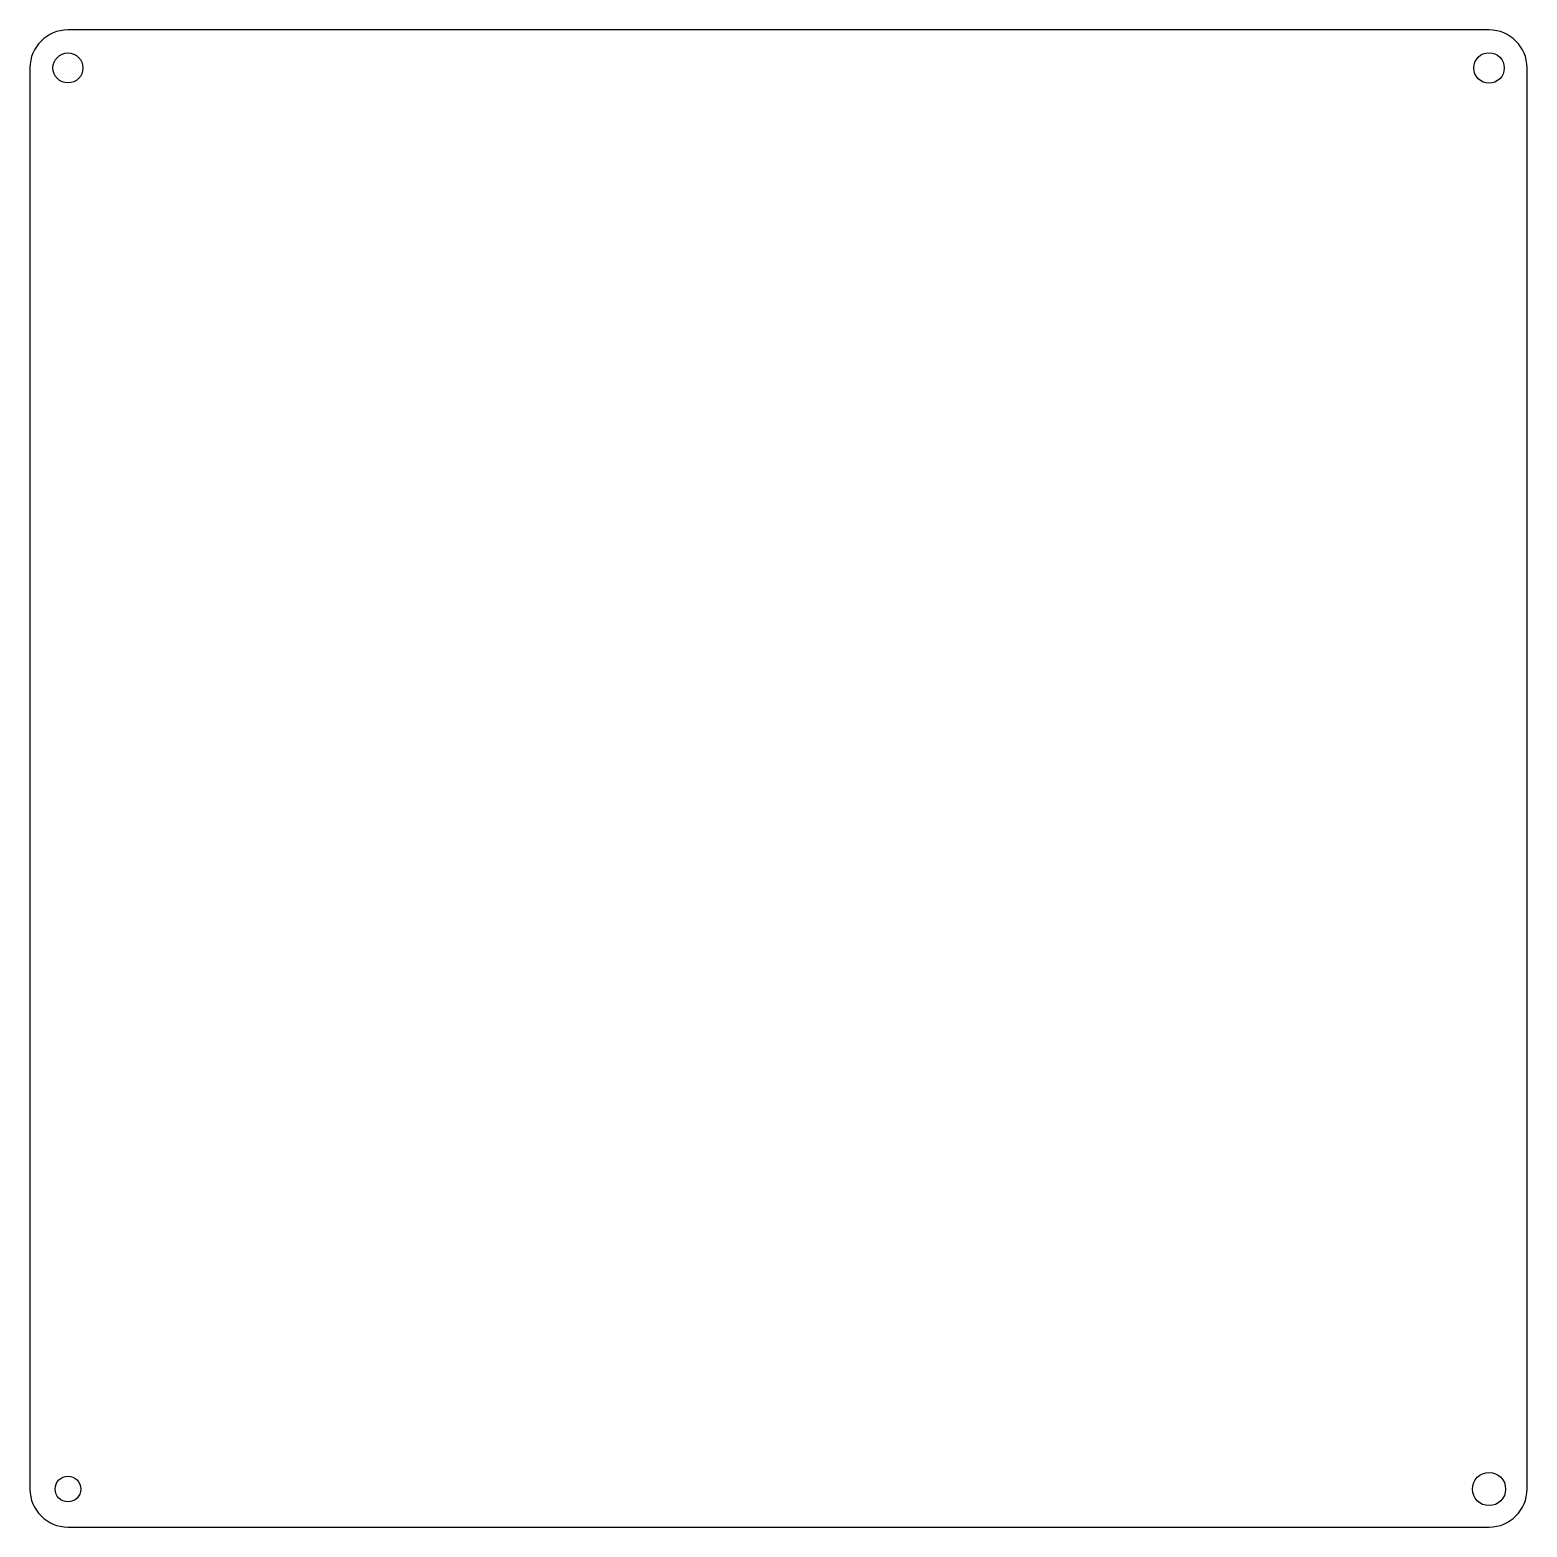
# Model space of a CAD drawing. Header units: millimetres. Extents: x 0 to 100, y 0 to 100.
import ezdxf

# ---------------------------------------------------------------- set-up
doc = ezdxf.new("R2010")
doc.units = ezdxf.units.MM
doc.header["$MEASUREMENT"] = 0

msp = doc.modelspace()

# ---------------------------------------------------------------- linework, layer by layer
msp.add_lwpolyline([(0, 2.54, 0.41421), (2.54, 0), (97.46, 0, 0.41421), (100, 2.54), (100, 97.46, 0.41421), (97.46, 100), (2.54, 100, 0.41421), (0, 97.46)], format="xyb", close=True)
for centre, radius in [((2.54, 97.46), 1), ((97.46, 97.46), 1.02), ((2.54, 2.54), 0.859), ((97.46, 2.54), 1.11)]:
    msp.add_circle(centre, radius)

doc.saveas('drawing.dxf')
